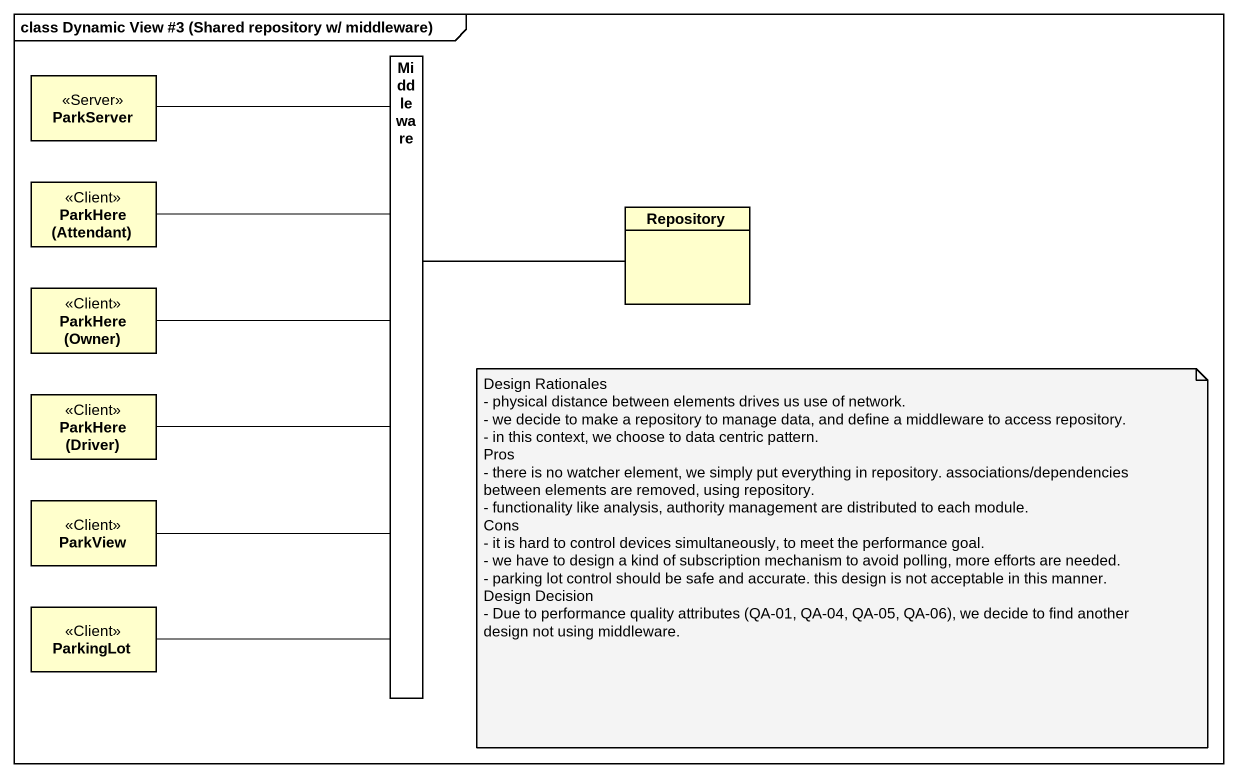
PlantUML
@startuml
mainframe class Dynamic View #3 (Shared repository w/ middleware)
allowmixing
hide circle
hide empty members
rectangle Middleware
class ParkServer <<Server>>
class "ParkHere (Attendant)" as ParkHere_Attendant <<Client>>
class Repository
class "ParkHere (Owner)" as ParkHere_Owner <<Client>>
class "ParkHere (Driver)" as ParkHere_Driver <<Client>>
class ParkView <<Client>>
class ParkingLot <<Client>>
Middleware -right- Repository
ParkServer -- Middleware
ParkHere_Attendant -right- Middleware
ParkHere_Owner -right- Middleware
ParkHere_Driver -right- Middleware
ParkView -right- Middleware
ParkingLot -up- Middleware
note as N1
  Design Rationales
  - physical distance between elements drives us use of network.
  - we decide to make a repository to manage data, and define a middleware to access repository.
  - in this context, we choose to data centric pattern.
  Pros
  - there is no watcher element, we simply put everything in repository. associations/dependencies between elements are removed, using repository.
  - functionality like analysis, authority management are distributed to each module.
  Cons
  - it is hard to control devices simultaneously, to meet the performance goal.
  - we have to design a kind of subscription mechanism to avoid polling, more efforts are needed.
  - parking lot control should be safe and accurate. this design is not acceptable in this manner.
  Design Decision
  - Due to performance quality attributes (QA-01, QA-04, QA-05, QA-06), we decide to find another design not using middleware.
end note
@enduml
